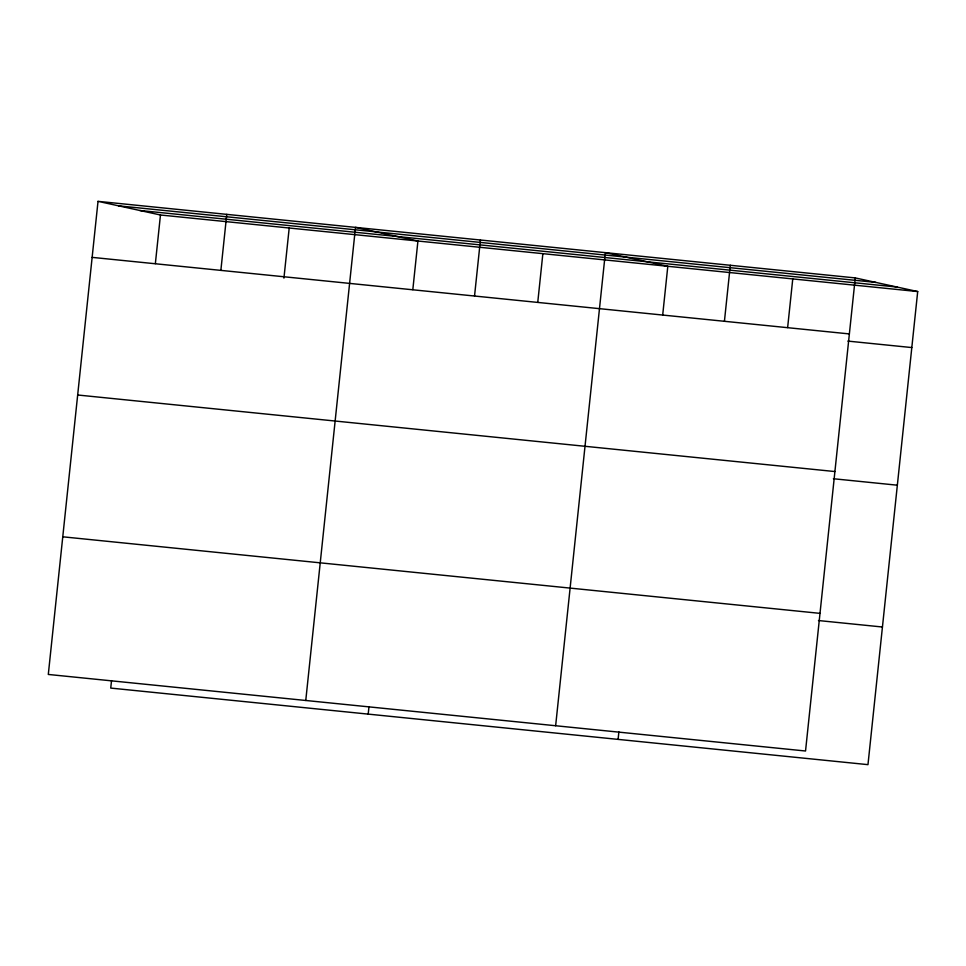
<?xml version="1.0" encoding="UTF-8"?>
<svg xmlns="http://www.w3.org/2000/svg" width="966" height="966" viewBox="0 0 966 966"><rect width="100%" height="100%" fill="white"/><g stroke="black" fill="none" stroke-linecap="round" stroke-linejoin="round"><path stroke-width="1.45" d="M98.025 201.351L48.3 674.449L805.535 751.005L855.26 277.918L98.025 201.351L160.465 214.995L917.7 291.551L867.975 764.649L110.74 688.082L111.525 680.607M155.357 263.633L160.465 214.995M220.864 270.371L226.756 214.367M283.932 278.123L289.196 228.012M305.763 700.471L355.488 227.384L417.928 241.029L412.82 289.667M368.203 714.115L368.988 706.641M474.535 296.019L480.428 240.015M537.76 302.298L542.868 253.66M555.643 725.744L605.368 252.645L667.808 266.29L662.7 314.928M618.095 739.388L618.88 731.902M724.428 321.292L730.308 265.276M787.64 327.559L792.76 278.92M118.625 205.855L875.86 282.41M139.865 210.491L897.088 287.059M92.132 257.367L849.368 333.922M847.858 341.095L911.807 347.567M77.666 394.997L834.902 471.553M833.392 478.738L897.342 485.198M62.766 536.806L820.001 613.362M818.48 620.546L882.441 627.006M855.26 277.918L917.7 291.551"/></g></svg>
